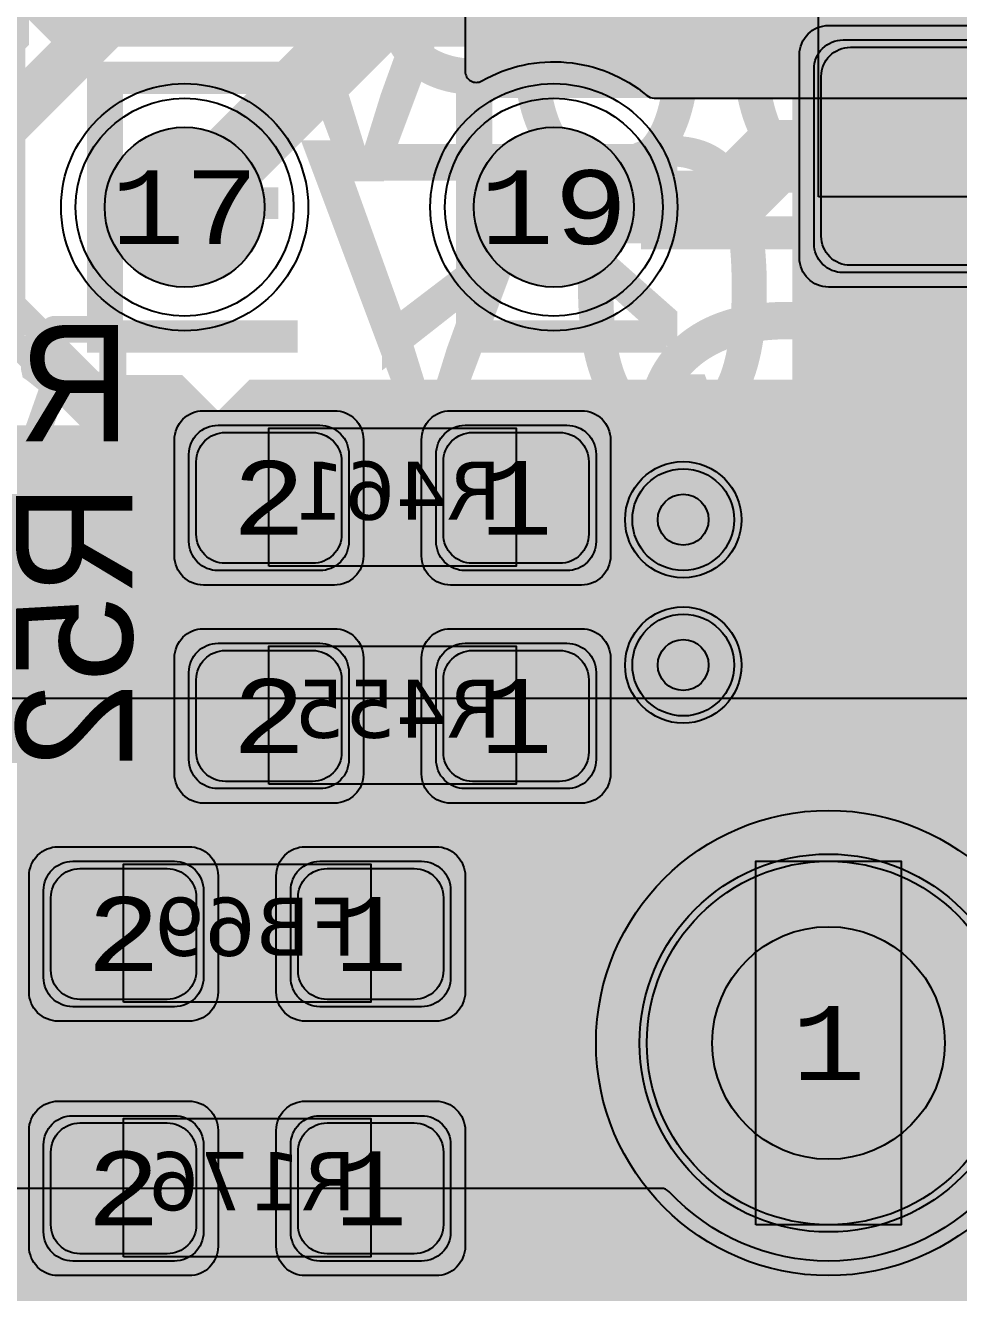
# Model space of a CAD drawing. Extents: x -28 to 199, y -61 to 255.
# Drawn here: x 82.47 to 88.89, y 131.28 to 140 of the extents above; entities that cross this region are included whole.
import ezdxf
from ezdxf.enums import TextEntityAlignment as Align

# ---------------------------------------------------------------- set-up
doc = ezdxf.new("R2010")
doc.units = 0
doc.header["$MEASUREMENT"] = 0
for name, color, linetype in [('ASSEMBLY_OUTLINES_BTM', 191, 'CONTINUOUS'), ('ASSEMBLY_OUTLINES_TOP', 102, 'CONTINUOUS'), ('ASSEMBLY_PART_NUMBERS_BTM', 191, 'CONTINUOUS'), ('ASSEMBLY_PART_NUMBERS_TOP', 102, 'CONTINUOUS'), ('ASSEMBLY_REF_DES_BTM', 191, 'CONTINUOUS'), ('DRILL_DRAWING', 21, 'CONTINUOUS'), ('GENERATED_SILKSCREEN_BTM', 255, 'CONTINUOUS'), ('GENERATED_SILKSCREEN_TOP', 140, 'CONTINUOUS'), ('PART_HOLES_LAYER_2', 30, 'CONTINUOUS'), ('PART_HOLES_LAYER_3', 30, 'CONTINUOUS'), ('PART_HOLES_LAYER_BOTTOM', 30, 'CONTINUOUS'), ('PART_HOLES_LAYER_TOP', 30, 'CONTINUOUS'), ('PART_PADS_LAYER_2', 230, 'CONTINUOUS'), ('PART_PADS_LAYER_3', 81, 'CONTINUOUS'), ('PART_PADS_LAYER_BOTTOM', 10, 'CONTINUOUS'), ('PART_PADS_LAYER_TOP', 150, 'CONTINUOUS'), ('PART_PADS_SMD_BTM', 10, 'CONTINUOUS'), ('PIN_NUMBERS_BTM', 8, 'CONTINUOUS'), ('PIN_NUMBERS_TOP', 8, 'CONTINUOUS'), ('PLACEMENT_OUTLINES_BTM', 222, 'CONTINUOUS'), ('PLACEMENT_OUTLINES_TOP', 130, 'CONTINUOUS'), ('PLANE_DATA_LAYER_3', 81, 'CONTINUOUS'), ('PLANE_DATA_LAYER_TOP', 150, 'CONTINUOUS'), ('PLANE_SHAPES_LAYER_2', 230, 'CONTINUOUS'), ('PLANE_SHAPES_LAYER_3', 81, 'CONTINUOUS'), ('PLANE_SHAPES_LAYER_TOP', 150, 'CONTINUOUS'), ('SILKSCREEN_OUTLINES_BTM', 211, 'CONTINUOUS'), ('SILKSCREEN_OUTLINES_TOP', 150, 'CONTINUOUS'), ('SILKSCREEN_REF_DES_BTM', 211, 'CONTINUOUS'), ('SOLDERMASK_PADS_BTM', 12, 'CONTINUOUS'), ('SOLDERMASK_PADS_TOP', 180, 'CONTINUOUS'), ('SOLDERPASTE_PADS_BTM', 12, 'CONTINUOUS'), ('TRACES_LAYER_2', 230, 'CONTINUOUS'), ('TRACES_LAYER_BOTTOM', 10, 'CONTINUOUS'), ('TRACES_LAYER_TOP', 150, 'CONTINUOUS'), ('VIA_HOLES_LAYER_2', 30, 'CONTINUOUS'), ('VIA_HOLES_LAYER_3', 30, 'CONTINUOUS'), ('VIA_HOLES_LAYER_BOTTOM', 30, 'CONTINUOUS'), ('VIA_HOLES_LAYER_TOP', 30, 'CONTINUOUS'), ('VIA_PADS_LAYER_2', 230, 'CONTINUOUS'), ('VIA_PADS_LAYER_3', 81, 'CONTINUOUS'), ('VIA_PADS_LAYER_BOTTOM', 10, 'CONTINUOUS'), ('VIA_PADS_LAYER_TOP', 150, 'CONTINUOUS')]:
    doc.layers.add(name, color=color, linetype=linetype)
doc.styles.add('COURIER_NEW', font='COUR.TTF')
doc.styles.add('VERDANA', font='verdana.TTF')
doc.styles.add('VERIBEST_GERBER_0', font='txt')

msp = doc.modelspace()

# ---------------------------------------------------------------- hatches: boundary and pattern name
at = {"layer": 'PART_HOLES_LAYER_2'}
h = msp.add_hatch(color=256, dxfattribs=at)
edge = h.paths.add_edge_path()
edge.add_arc((83.57, 138.75), 0.55, 0, 360)
h = msp.add_hatch(color=256, dxfattribs=at)
edge = h.paths.add_edge_path()
edge.add_arc((86.11, 138.75), 0.55, 0, 360)
h = msp.add_hatch(color=256, dxfattribs=at)
edge = h.paths.add_edge_path()
edge.add_arc((88, 133), 0.8, 0, 360)
at = {"layer": 'PART_HOLES_LAYER_3'}
h = msp.add_hatch(color=256, dxfattribs=at)
edge = h.paths.add_edge_path()
edge.add_arc((83.57, 138.75), 0.55, 0, 360)
h = msp.add_hatch(color=256, dxfattribs=at)
edge = h.paths.add_edge_path()
edge.add_arc((86.11, 138.75), 0.55, 0, 360)
h = msp.add_hatch(color=256, dxfattribs=at)
edge = h.paths.add_edge_path()
edge.add_arc((88, 133), 0.8, 0, 360)
at = {"layer": 'PART_HOLES_LAYER_BOTTOM'}
h = msp.add_hatch(color=256, dxfattribs=at)
edge = h.paths.add_edge_path()
edge.add_arc((83.57, 138.75), 0.55, 0, 360)
h = msp.add_hatch(color=256, dxfattribs=at)
edge = h.paths.add_edge_path()
edge.add_arc((86.11, 138.75), 0.55, 0, 360)
h = msp.add_hatch(color=256, dxfattribs=at)
edge = h.paths.add_edge_path()
edge.add_arc((88, 133), 0.8, 0, 360)
at = {"layer": 'PART_HOLES_LAYER_TOP'}
h = msp.add_hatch(color=256, dxfattribs=at)
edge = h.paths.add_edge_path()
edge.add_arc((83.57, 138.75), 0.55, 0, 360)
h = msp.add_hatch(color=256, dxfattribs=at)
edge = h.paths.add_edge_path()
edge.add_arc((86.11, 138.75), 0.55, 0, 360)
h = msp.add_hatch(color=256, dxfattribs=at)
edge = h.paths.add_edge_path()
edge.add_arc((88, 133), 0.8, 0, 360)
at = {"layer": 'PLANE_DATA_LAYER_3'}
msp.add_hatch(color=256, dxfattribs=at).paths.add_polyline_path([(90.5, 131.9238, 0.414213562373095), (90.4238, 132), (89.151608, 132, 0.2077197287406241), (89.095935, 131.975828, -0.4341762244007766), (86.904065, 131.975828, 0.2077197287406241), (86.848392, 132), (75.822191, 132, 0.3837468396798666), (75.746412, 131.931796, -0.9000420624188533), (74.453588, 131.931796, 0.3837468396798666), (74.377809, 132), (65.171893, 132, 0.381510988498814), (65.096178, 131.932387, -0.8929967167370192), (63.903822, 131.932387, 0.381510988498811), (63.828107, 132), (63.171893, 132, 0.381510988498811), (63.096178, 131.932387, -0.8929967167370199), (61.903822, 131.932387, 0.381510988498811), (61.828107, 132), (56.5762, 132, 0.414213562373095), (56.5, 131.9238), (56.5, 129.500008, -0.414213562373095), (56.499992, 129.5), (53.750008, 129.5, -0.414213562373095), (53.75, 129.500008), (53.75, 130.6738, 0.414213562373095), (53.6738, 130.75), (52.5762, 130.75, 0.414213562373095), (52.5, 130.6738), (52.5, 128.3262, 0.414213562373095), (52.5762, 128.25), (57.6738, 128.25, 0.414213562373095), (57.75, 128.3262), (57.75, 130.749992, -0.414213562373095), (57.750008, 130.75), (71.78485, 130.75, 0.3639327407852699), (71.859891, 130.812958, -0.8389789206874099), (73.140109, 130.812958, 0.3639327407852698), (73.21515, 130.75), (89.249992, 130.75, -0.414213562373095), (89.25, 130.749992), (89.25, 127.5762, 0.414213562373095), (89.3262, 127.5), (90.4238, 127.5, 0.414213562373095), (90.5, 127.5762)], flags=0)
at = {"layer": 'PLANE_DATA_LAYER_TOP'}
msp.add_hatch(color=256, dxfattribs=at).paths.add_polyline_path([(102.880952, 142.44166, 0.3617333264235172), (102.818576, 142.516595, -0.3617348173796529), (102, 143.5), (102, 143.500001, -0.2639141789224465), (102.487003, 144.358391, 0.2639130161583848), (102.524113, 144.4238, 0.414213562373095), (102.447913, 144.5), (85.5762, 144.5, 0.414213562373095), (85.5, 144.4238), (85.5, 142.224486, 0.5758171489348025), (85.613996, 142.15832, -0.5758153051256677), (87.11, 141.29, -0.5758153051256725), (85.613996, 140.42168, 0.5758171489348025), (85.5, 140.355514), (85.5, 139.684486, 0.5758171489348644), (85.613996, 139.61832, -0.3133239195064702), (86.750808, 139.517701, 0.1756631756824506), (86.799638, 139.5), (90.184612, 139.5, 0.1989133663345028), (90.238494, 139.522318), (90.357326, 139.64115, 0.1989099556853327), (90.379644, 139.695031), (90.379644, 139.695032), (90.379644, 141.856644, -0.1989121654681736), (90.490065, 142.123223), (90.578558, 142.211716, 0.1989099556854013), (90.600876, 142.265597), (90.600876, 142.265598, 0.0127260232625864), (90.600777, 142.269475, -0.0127249301057729), (90.6, 142.3, -0.9999999999999999), (91.8, 142.3, -0.4099557720129234), (91.208735, 141.700064, 0.4099571011328226), (91.133644, 141.623872), (91.133644, 139.5762, 0.414213562373095), (91.209844, 139.5), (92.499992, 139.5, -0.414213562373095), (92.5, 139.499992), (92.5, 137.337927), (92.5, 137.337926, 0.6681819935815162), (92.630082, 137.284045), (96.289616, 140.943579, -0.1989121654681667), (96.556195, 141.054), (101.493292, 141.054, 0.1989133663344342), (101.547174, 141.076318), (102.858634, 142.387778, 0.1989099556853327), (102.880952, 142.441659)], flags=0)
at = {"layer": 'PLANE_SHAPES_LAYER_2'}
h = msp.add_hatch(color=256, dxfattribs=at)
h.paths.add_polyline_path([(169.5, 129.25), (149.5, 129.25), (142.25, 122), (142.25, 90.5), (147.5, 90.5), (147.5, 80), (154, 80), (154, 69.25), (131.75, 69.25), (131.75, 73.25), (121.25, 73.25), (121.25, 81), (110.5, 81), (110.5, 125.75), (106.5, 125.75), (106.5, 128.75), (93.5, 128.75), (93.5, 120.25), (91.75, 120.25), (91.75, 121.5), (80, 121.5), (80, 118.25), (73.25, 118.25), (73.25, 124.5), (67.5, 124.5), (67.5, 128), (57.75, 128), (57.75, 120.25), (55.25, 120.25), (55.25, 121.5), (47.5, 121.5), (47.5, 119), (35, 119), (35, 134.75), (32.75, 134.75), (32.75, 159.75), (29.25, 159.75), (29.25, 175.25), (22.5, 175.25), (22.5, 195.25), (17.25, 195.25), (17.25, 198), (22.5, 198), (22.5, 216.5), (40.25, 216.5), (40.25, 235.5), (54.5, 235.5), (54.5, 254), (87.25, 254), (87.25, 236.25), (86.25, 236.25), (86.25, 228.75), (81, 228.75), (81, 218.75), (95.25, 218.75), (95.25, 194.5), (87, 194.5), (87, 172), (131.1, 172), (131.1, 208.75), (115.5, 208.75), (115.5, 213.75), (106.75, 213.75), (106.75, 218.75), (110.25, 222.25), (110.25, 226.25), (142.5, 226.25), (142.5, 221.5), (160.5, 221.5), (160.5, 240.75), (169.5, 240.75)])
h.paths.add_polyline_path([(35.5, 149.5), (41.75, 149.5), (41.75, 152), (39.25, 152), (39.25, 154), (37.75, 154), (37.75, 152), (35.5, 152)], flags=16)
h.paths.add_polyline_path([(37.5, 125.75), (37.5, 128.75), (42.75, 128.75), (42.75, 125.75)], flags=16)
h.paths.add_polyline_path([(52, 127.75), (52, 130.75), (54.25, 130.75), (54.25, 127.75)], flags=16)
h.paths.add_polyline_path([(50.75, 219.5), (50.75, 226.5), (71.75, 226.5), (71.75, 219.5)], flags=16)
h.paths.add_polyline_path([(66.5, 150.75), (66.5, 177.5), (72.25, 177.5), (72.25, 150.75)], flags=16)
h.paths.add_polyline_path([(47.25, 185.25), (73, 185.25), (73, 188.25), (70.25, 188.25), (70.25, 191), (47.25, 191)], flags=16)
h.paths.add_polyline_path([(84.5, 208), (84.5, 212.75), (85, 212.75), (85, 208)], flags=16)
h.paths.add_polyline_path([(61.5, 137.25), (87.75, 137.25), (87.75, 140.5), (84.75, 140.5), (84.75, 143), (61.5, 143)], flags=16)
h.paths.add_polyline_path([(88.75, 127), (88.75, 130), (91, 130), (91, 127)], flags=16)
h.paths.add_polyline_path([(85.5, 130.25), (85.5, 132.5), (91, 132.5), (91, 130.25)], flags=16)
h.paths.add_polyline_path([(108.75, 142.25), (135.75, 142.25), (135.75, 145.75), (132.25, 145.75), (132.25, 149), (108.75, 149)], flags=16)
h.paths.add_polyline_path([(114.25, 126.75), (140.75, 126.75), (140.75, 129.75), (137.25, 129.75), (137.25, 133), (114.25, 133)], flags=16)
h.paths.add_polyline_path([(155.25, 180.25), (166.25, 180.25), (166.25, 186.25), (152.25, 186.25), (152.25, 183), (155.25, 183)], flags=16)
at = {"layer": 'PLANE_SHAPES_LAYER_3'}
h = msp.add_hatch(color=256, dxfattribs=at)
h.paths.add_polyline_path([(169.5, 129.25), (149.5, 129.25), (142.25, 122), (142.25, 90.5), (147.5, 90.5), (147.5, 80), (154, 80), (154, 69.25), (131.75, 69.25), (131.75, 73.25), (121.25, 73.25), (121.25, 81), (110.5, 81), (110.5, 125.75), (106.5, 125.75), (106.5, 128.75), (93.5, 128.75), (93.5, 120.25), (91.75, 120.25), (91.75, 121.5), (80, 121.5), (80, 118.25), (73.25, 118.25), (73.25, 124.5), (67.5, 124.5), (67.5, 127.75), (58.25, 127.75), (58.25, 130.25), (88.75, 130.25), (88.75, 127), (91, 127), (91, 132.5), (55, 132.5), (55, 131.25), (52, 131.25), (52, 127.75), (55, 127.75), (55, 127.25), (57.75, 127.25), (57.75, 120.25), (55.25, 120.25), (55.25, 121.5), (47.5, 121.5), (47.5, 119), (35, 119), (35, 134.75), (32.75, 134.75), (32.75, 159.75), (29.25, 159.75), (29.25, 175.25), (22.5, 175.25), (22.5, 195.25), (17.25, 195.25), (17.25, 198), (22.5, 198), (22.5, 216.5), (40.25, 216.5), (40.25, 235.5), (54.5, 235.5), (54.5, 254), (87.25, 254), (87.25, 236.25), (86.25, 236.25), (86.25, 228.75), (81, 228.75), (81, 218.75), (95.25, 218.75), (95.25, 194.5), (87, 194.5), (87, 172), (131.1, 172), (131.1, 208.75), (115.5, 208.75), (115.5, 213.75), (106.75, 213.75), (106.75, 218.75), (110.25, 222.25), (110.25, 226.25), (142.5, 226.25), (142.5, 221.5), (160.5, 221.5), (160.5, 240.75), (169.5, 240.75)])
h.paths.add_polyline_path([(35.5, 149.5), (41.75, 149.5), (41.75, 152), (39.25, 152), (39.25, 154), (37.75, 154), (37.75, 152), (35.5, 152)], flags=16)
h.paths.add_polyline_path([(37.5, 125.75), (37.5, 128.75), (42.75, 128.75), (42.75, 125.75)], flags=16)
h.paths.add_polyline_path([(50.75, 219.5), (50.75, 226.5), (71.75, 226.5), (71.75, 219.5)], flags=16)
h.paths.add_polyline_path([(66.5, 150.75), (66.5, 177.5), (72.25, 177.5), (72.25, 150.75)], flags=16)
h.paths.add_polyline_path([(47.25, 185.25), (73, 185.25), (73, 188.25), (70.25, 188.25), (70.25, 191), (47.25, 191)], flags=16)
h.paths.add_polyline_path([(84.5, 208), (84.5, 212.75), (85, 212.75), (85, 208)], flags=16)
h.paths.add_polyline_path([(61.5, 137.25), (87.75, 137.25), (87.75, 140.5), (84.75, 140.5), (84.75, 143), (61.5, 143)], flags=16)
h.paths.add_polyline_path([(108.75, 142.25), (135.75, 142.25), (135.75, 145.75), (132.25, 145.75), (132.25, 149), (108.75, 149)], flags=16)
h.paths.add_polyline_path([(114.25, 126.75), (140.75, 126.75), (140.75, 129.75), (137.25, 129.75), (137.25, 133), (114.25, 133)], flags=16)
h.paths.add_polyline_path([(155.25, 180.25), (166.25, 180.25), (166.25, 186.25), (152.25, 186.25), (152.25, 183), (155.25, 183)], flags=16)
at = {"layer": 'VIA_HOLES_LAYER_2'}
h = msp.add_hatch(color=256, dxfattribs=at)
edge = h.paths.add_edge_path()
edge.add_arc((87, 136.6), 0.175, 0, 360)
h = msp.add_hatch(color=256, dxfattribs=at)
edge = h.paths.add_edge_path()
edge.add_arc((87, 135.6), 0.175, 0, 360)
at = {"layer": 'VIA_HOLES_LAYER_3'}
h = msp.add_hatch(color=256, dxfattribs=at)
edge = h.paths.add_edge_path()
edge.add_arc((87, 136.6), 0.175, 0, 360)
h = msp.add_hatch(color=256, dxfattribs=at)
edge = h.paths.add_edge_path()
edge.add_arc((87, 135.6), 0.175, 0, 360)
at = {"layer": 'VIA_HOLES_LAYER_BOTTOM'}
h = msp.add_hatch(color=256, dxfattribs=at)
edge = h.paths.add_edge_path()
edge.add_arc((87, 136.6), 0.175, 0, 360)
h = msp.add_hatch(color=256, dxfattribs=at)
edge = h.paths.add_edge_path()
edge.add_arc((87, 135.6), 0.175, 0, 360)
at = {"layer": 'VIA_HOLES_LAYER_TOP'}
h = msp.add_hatch(color=256, dxfattribs=at)
edge = h.paths.add_edge_path()
edge.add_arc((87, 136.6), 0.175, 0, 360)
h = msp.add_hatch(color=256, dxfattribs=at)
edge = h.paths.add_edge_path()
edge.add_arc((87, 135.6), 0.175, 0, 360)

# ---------------------------------------------------------------- linework, layer by layer
at = {"layer": 'ASSEMBLY_OUTLINES_BTM'}
for points in [[(87.93, 138.82), (87.93, 142.17), (90.57, 142.17), (90.57, 138.82)], [(84.15, 136.28), (84.15, 137.23), (85.85, 137.23), (85.85, 136.28)], [(84.15, 134.78), (84.15, 135.73), (85.85, 135.73), (85.85, 134.78)], [(83.15, 133.28), (83.15, 134.23), (84.85, 134.23), (84.85, 133.28)], [(87.5, 131.75), (87.5, 134.25), (88.5, 134.25), (88.5, 131.75)], [(83.15, 131.53), (83.15, 132.48), (84.85, 132.48), (84.85, 131.53)]]:
    msp.add_lwpolyline(points, close=True, dxfattribs=at)
msp.add_circle((88, 133), 1.6, dxfattribs=at)
at = {"layer": 'ASSEMBLY_OUTLINES_TOP', "const_width": 0.2}
msp.add_lwpolyline([(58.08, 135.37), (58.08, 144.67), (91.28, 144.67), (91.28, 135.37)], close=True, dxfattribs=at)
at = {"layer": 'GENERATED_SILKSCREEN_BTM', "const_width": 0.15}
for points in [[(87.930005, 139.916164, 1.1642e-05), (87.929995, 139.916156), (87.929995, 141.083844, 1.1642e-05), (87.930005, 141.083836), (87.930005, 139.916164)], [(85.292098, 137.230005, 1.22306e-05), (85.292089, 137.229995), (84.707911, 137.229995, 1.22306e-05), (84.707902, 137.230005), (85.292098, 137.230005)], [(85.283844, 136.279995), (84.716156, 136.279995, 1.1642e-05), (84.716164, 136.280005), (85.283836, 136.280005, 1.1642e-05), (85.283844, 136.279995)], [(85.292098, 135.730005, 1.22306e-05), (85.292089, 135.729995), (84.707911, 135.729995, 1.22306e-05), (84.707902, 135.730005), (85.292098, 135.730005)], [(85.283844, 134.779995), (84.716156, 134.779995, 1.1642e-05), (84.716164, 134.780005), (85.283836, 134.780005, 1.1642e-05), (85.283844, 134.779995)], [(84.292098, 134.230005, 1.22306e-05), (84.292089, 134.229995), (83.707911, 134.229995, 1.22306e-05), (83.707902, 134.230005), (84.292098, 134.230005)], [(84.283844, 133.279995), (83.716156, 133.279995, 1.1642e-05), (83.716164, 133.280005), (84.283836, 133.280005, 1.1642e-05), (84.283844, 133.279995)], [(84.292098, 132.480005, 1.22306e-05), (84.292089, 132.479995), (83.707911, 132.479995, 1.22306e-05), (83.707902, 132.480005), (84.292098, 132.480005)], [(84.283844, 131.529995), (83.716156, 131.529995, 1.1642e-05), (83.716164, 131.530005), (84.283836, 131.530005, 1.1642e-05), (84.283844, 131.529995)]]:
    msp.add_lwpolyline(points, format="xyb", dxfattribs=at)
for points in [[(82.5256, 137.6224), (82.5232, 137.624), (82.5224, 137.628), (82.5208, 137.632), (82.52, 137.636), (82.52, 137.8008), (82.5208, 137.8048), (82.5224, 137.8072), (82.5224, 137.8096), (82.5232, 137.8104), (82.5248, 137.8112), (82.5256, 137.8128), (82.6616, 137.9232), (82.6656, 137.9248), (82.6688, 137.9256), (82.672, 137.9264), (83.0752, 137.9264), (83.0824, 137.9248), (83.0872, 137.9208), (83.0912, 137.916), (83.0928, 137.9104), (83.0928, 137.1424), (83.0912, 137.136), (83.0872, 137.132), (83.0824, 137.1296), (83.0768, 137.1288), (83.0704, 137.1296), (83.0648, 137.132), (83.0608, 137.136), (83.0592, 137.1424), (83.0592, 137.5104), (82.6832, 137.5104), (82.552, 137.1376), (82.5488, 137.132), (82.5432, 137.1288), (82.5376, 137.128), (82.532, 137.1296), (82.5272, 137.132), (82.5232, 137.136), (82.5216, 137.1416), (82.5224, 137.148), (82.6536, 137.5208), (82.5256, 137.6224)], [(83.0592, 137.8936), (82.6768, 137.8936), (82.552, 137.7928), (82.552, 137.644), (82.6768, 137.5424), (83.0592, 137.5424), (83.0592, 137.8936)], [(82.7108, 136.1752), (82.7092, 136.1728), (82.7052, 136.172), (82.7012, 136.1696), (82.6972, 136.1696), (82.5324, 136.1696), (82.5284, 136.1696), (82.526, 136.172), (82.5236, 136.172), (82.5228, 136.1728), (82.522, 136.1736), (82.5196, 136.1752), (82.41, 136.3112), (82.4084, 136.3152), (82.4076, 136.3176), (82.4068, 136.3216), (82.4068, 136.7248), (82.4084, 136.732), (82.4124, 136.736), (82.4172, 136.7408), (82.4228, 136.7424), (83.1908, 136.7424), (83.1972, 136.7408), (83.2012, 136.7368), (83.2036, 136.732), (83.2044, 136.7264), (83.2036, 136.72), (83.2012, 136.7144), (83.1972, 136.7104), (83.1908, 136.7088), (82.8228, 136.7088), (82.8228, 136.3328), (83.1956, 136.2016), (83.2012, 136.1984), (83.2044, 136.1928), (83.2052, 136.1864), (83.2036, 136.1816), (83.2012, 136.1768), (83.1964, 136.1728), (83.1916, 136.1704), (83.1852, 136.172), (82.8124, 136.3032), (82.7108, 136.1752)], [(82.4396, 136.7088), (82.4396, 136.3256), (82.5404, 136.2016), (82.6892, 136.2016), (82.7908, 136.3256), (82.7908, 136.7088), (82.4396, 136.7088)], [(82.682, 135.8352), (82.6828, 135.8384), (82.6836, 135.8408), (82.6852, 135.844), (82.7732, 135.9528), (82.4396, 135.9528), (82.4396, 135.4304), (82.438, 135.4248), (82.4348, 135.42), (82.4292, 135.4176), (82.4236, 135.4168), (82.4172, 135.4176), (82.4116, 135.42), (82.4084, 135.4248), (82.4068, 135.4304), (82.4068, 135.9704), (82.4084, 135.976), (82.4124, 135.98), (82.4172, 135.9848), (82.4228, 135.9864), (82.8076, 135.9864), (82.8132, 135.9856), (82.8172, 135.9832), (82.8196, 135.98), (82.8212, 135.9744), (82.8228, 135.9704), (82.8236, 135.9672), (82.8228, 135.9632), (82.8204, 135.96), (82.714, 135.8296), (82.714, 135.5712), (82.8156, 135.4464), (83.0732, 135.4464), (83.1732, 135.5712), (83.1732, 135.8296), (83.0676, 135.96), (83.0652, 135.9656), (83.0652, 135.9704), (83.0684, 135.9752), (83.0724, 135.98), (83.078, 135.9832), (83.0836, 135.984), (83.0868, 135.984), (83.0892, 135.9832), (83.0932, 135.9792), (83.2036, 135.844), (83.2052, 135.8416), (83.2052, 135.8384), (83.2068, 135.8352), (83.2068, 135.5656), (83.2068, 135.5632), (83.206, 135.5624), (83.206, 135.5616), (83.2052, 135.56), (83.2052, 135.5584), (83.2036, 135.5552), (83.0932, 135.42), (83.0908, 135.4176), (83.0892, 135.4168), (83.0844, 135.4152), (83.0812, 135.4144), (82.8076, 135.4144), (82.8044, 135.4152), (82.7996, 135.4168), (82.798, 135.4168), (82.7972, 135.4176), (82.7956, 135.4192), (82.794, 135.42), (82.6852, 135.5552), (82.6836, 135.5592), (82.6828, 135.5616), (82.682, 135.5656), (82.682, 135.8352)], [(82.41, 134.7984), (82.5196, 134.664), (82.5236, 134.6616), (82.5268, 134.6608), (82.5292, 134.6592), (82.5324, 134.6584), (82.642, 134.6584), (82.6444, 134.6592), (82.65, 134.6608), (82.654, 134.6616), (82.6556, 134.664), (83.0884, 135.1968), (83.174, 135.1968), (83.174, 134.6744), (83.1756, 134.6688), (83.1788, 134.664), (83.1844, 134.6616), (83.1908, 134.6608), (83.1964, 134.6616), (83.202, 134.664), (83.2052, 134.6688), (83.2068, 134.6744), (83.2068, 135.2136), (83.2052, 135.22), (83.2012, 135.224), (83.1972, 135.228), (83.1908, 135.2296), (83.0812, 135.2296), (83.0788, 135.2288), (83.0732, 135.2272), (83.0708, 135.2256), (83.0692, 135.224), (83.0676, 135.2224), (82.634, 134.6904), (82.5404, 134.6904), (82.4396, 134.8152), (82.4396, 135.0736), (82.546, 135.204), (82.5476, 135.2096), (82.5468, 135.2144), (82.5444, 135.22), (82.5396, 135.2232), (82.5348, 135.2264), (82.5292, 135.2272), (82.5236, 135.2264), (82.5196, 135.2224), (82.41, 135.088), (82.4092, 135.0848), (82.4084, 135.0824), (82.4076, 135.0816), (82.4068, 135.0784), (82.4068, 134.8088), (82.4076, 134.8056), (82.4076, 134.8048), (82.4084, 134.804), (82.4092, 134.8016), (82.41, 134.7984)]]:
    msp.add_lwpolyline(points, dxfattribs=at)
msp.add_lwpolyline([(86.4, 133, -1), (89.6, 133, -1)], format="xyb", close=True, dxfattribs=at)
at = {"layer": 'GENERATED_SILKSCREEN_TOP', "const_width": 0.15}
for points in [[(91.280005, 135.37, -0.4142135624), (91.28, 135.369995), (87.357383, 135.369995, 7.1803e-06), (87.35739, 135.370005), (91.279995, 135.370005), (91.279995, 141.882596, 5.9988e-06), (91.280005, 141.882598), (91.280005, 135.37)], [(86.642617, 135.369995), (81.909114, 135.369995, 1.21125e-05), (81.909096, 135.370005), (86.64261, 135.370005, 7.1803e-06), (86.642617, 135.369995)]]:
    msp.add_lwpolyline(points, format="xyb", dxfattribs=at)
at = {"layer": 'PART_HOLES_LAYER_2'}
for centre, radius in [((83.57, 138.75), 0.55), ((86.11, 138.75), 0.55), ((88, 133), 0.8)]:
    msp.add_circle(centre, radius, dxfattribs=at)
at = {"layer": 'PART_HOLES_LAYER_3'}
for centre, radius in [((83.57, 138.75), 0.55), ((86.11, 138.75), 0.55), ((88, 133), 0.8)]:
    msp.add_circle(centre, radius, dxfattribs=at)
at = {"layer": 'PART_HOLES_LAYER_BOTTOM'}
for centre, radius in [((83.57, 138.75), 0.55), ((86.11, 138.75), 0.55), ((88, 133), 0.8)]:
    msp.add_circle(centre, radius, dxfattribs=at)
at = {"layer": 'PART_HOLES_LAYER_TOP'}
for centre, radius in [((83.57, 138.75), 0.55), ((86.11, 138.75), 0.55), ((88, 133), 0.8)]:
    msp.add_circle(centre, radius, dxfattribs=at)
at = {"layer": 'PART_PADS_LAYER_2'}
for centre, radius in [((83.57, 138.75), 0.75), ((86.11, 138.75), 0.75), ((88, 133), 1.25)]:
    msp.add_circle(centre, radius, dxfattribs=at)
at = {"layer": 'PART_PADS_LAYER_3'}
for centre, radius in [((83.57, 138.75), 0.75), ((86.11, 138.75), 0.75), ((88, 133), 1.25)]:
    msp.add_circle(centre, radius, dxfattribs=at)
at = {"layer": 'PART_PADS_LAYER_BOTTOM'}
for centre, radius in [((83.57, 138.75), 0.75), ((86.11, 138.75), 0.75), ((88, 133), 1.25)]:
    msp.add_circle(centre, radius, dxfattribs=at)
at = {"layer": 'PART_PADS_LAYER_TOP'}
for centre, radius in [((83.57, 138.75), 0.75), ((86.11, 138.75), 0.75), ((88, 133), 1.25)]:
    msp.add_circle(centre, radius, dxfattribs=at)
at = {"layer": 'PART_PADS_SMD_BTM'}
for points in [[(87.9, 139.7, -0.4142135624), (88.1, 139.9), (90.4, 139.9, -0.4142135624), (90.6, 139.7), (90.6, 138.5, -0.4142135624), (90.4, 138.3), (88.1, 138.3, -0.4142135624), (87.9, 138.5)], [(84.7, 136.45, -0.4142135624), (84.5, 136.25), (83.8, 136.25, -0.4142135624), (83.6, 136.45), (83.6, 137.05, -0.4142135624), (83.8, 137.25), (84.5, 137.25, -0.4142135624), (84.7, 137.05)], [(86.4, 136.45, -0.4142135624), (86.2, 136.25), (85.5, 136.25, -0.4142135624), (85.3, 136.45), (85.3, 137.05, -0.4142135624), (85.5, 137.25), (86.2, 137.25, -0.4142135624), (86.4, 137.05)], [(84.7, 134.95, -0.4142135624), (84.5, 134.75), (83.8, 134.75, -0.4142135624), (83.6, 134.95), (83.6, 135.55, -0.4142135624), (83.8, 135.75), (84.5, 135.75, -0.4142135624), (84.7, 135.55)], [(86.4, 134.95, -0.4142135624), (86.2, 134.75), (85.5, 134.75, -0.4142135624), (85.3, 134.95), (85.3, 135.55, -0.4142135624), (85.5, 135.75), (86.2, 135.75, -0.4142135624), (86.4, 135.55)], [(83.7, 133.45, -0.4142135624), (83.5, 133.25), (82.8, 133.25, -0.4142135624), (82.6, 133.45), (82.6, 134.05, -0.4142135624), (82.8, 134.25), (83.5, 134.25, -0.4142135624), (83.7, 134.05)], [(85.4, 133.45, -0.4142135624), (85.2, 133.25), (84.5, 133.25, -0.4142135624), (84.3, 133.45), (84.3, 134.05, -0.4142135624), (84.5, 134.25), (85.2, 134.25, -0.4142135624), (85.4, 134.05)], [(83.7, 131.7, -0.4142135624), (83.5, 131.5), (82.8, 131.5, -0.4142135624), (82.6, 131.7), (82.6, 132.3, -0.4142135624), (82.8, 132.5), (83.5, 132.5, -0.4142135624), (83.7, 132.3)], [(85.4, 131.7, -0.4142135624), (85.2, 131.5), (84.5, 131.5, -0.4142135624), (84.3, 131.7), (84.3, 132.3, -0.4142135624), (84.5, 132.5), (85.2, 132.5, -0.4142135624), (85.4, 132.3)]]:
    msp.add_lwpolyline(points, format="xyb", close=True, dxfattribs=at)
at = {"layer": 'PLACEMENT_OUTLINES_BTM'}
for points in [[(87.93, 138.82), (87.93, 142.17), (90.57, 142.17), (90.57, 138.82)], [(84.15, 136.28), (84.15, 137.23), (85.85, 137.23), (85.85, 136.28)], [(84.15, 134.78), (84.15, 135.73), (85.85, 135.73), (85.85, 134.78)], [(83.15, 133.28), (83.15, 134.23), (84.85, 134.23), (84.85, 133.28)], [(83.15, 131.53), (83.15, 132.48), (84.85, 132.48), (84.85, 131.53)]]:
    msp.add_lwpolyline(points, close=True, dxfattribs=at)
msp.add_circle((88, 133), 1.6, dxfattribs=at)
at = {"layer": 'PLACEMENT_OUTLINES_TOP'}
msp.add_lwpolyline([(58.08, 135.37), (58.08, 144.67), (91.28, 144.67), (91.28, 135.37)], close=True, dxfattribs=at)
at = {"layer": 'PLANE_DATA_LAYER_3'}
msp.add_lwpolyline([(73.21515, 130.75), (89.249992, 130.75, -0.4142135624), (89.25, 130.749992), (89.25, 127.5762, 0.4142135624), (89.3262, 127.5), (90.4238, 127.5, 0.4142135624), (90.5, 127.5762), (90.5, 131.9238, 0.4142135624), (90.4238, 132), (89.151608, 132, 0.2077197287), (89.095935, 131.975828, -0.4341762244), (86.904065, 131.975828, 0.2077197287), (86.848392, 132), (75.822191, 132, 0.3837468397), (75.746412, 131.931796, -0.9000420624), (74.453588, 131.931796, 0.3837468397), (74.377809, 132), (65.171893, 132, 0.3815109885)], format="xyb", dxfattribs=at)
at = {"layer": 'PLANE_DATA_LAYER_TOP'}
msp.add_lwpolyline([(85.5, 140.355514), (85.5, 139.684486, 0.5758171489), (85.613996, 139.61832, -0.3133239195), (86.750808, 139.517701, 0.1756631757), (86.799638, 139.5), (90.184612, 139.5, 0.1989133663), (90.238494, 139.522318), (90.357326, 139.64115, 0.1989099557), (90.379644, 139.695031), (90.379644, 139.695032), (90.379644, 141.856644, -0.1989121655)], format="xyb", dxfattribs=at)
at = {"layer": 'PLANE_DATA_LAYER_TOP', "const_width": 0.5}
msp.add_lwpolyline([(86.11, 141.29), (86.11, 140.2138)], dxfattribs=at)
at = {"layer": 'PLANE_SHAPES_LAYER_2'}
msp.add_solid([(85.5, 130.25), (91, 130.25), (85.5, 132.5), (91, 132.5)], dxfattribs=at)
at = {"layer": 'PLANE_SHAPES_LAYER_3'}
msp.add_solid([(56.5, 130.75), (90.5, 130.75), (56.5, 132), (90.5, 132)], dxfattribs=at)
at = {"layer": 'PLANE_SHAPES_LAYER_TOP'}
msp.add_solid([(85.5, 139.5), (108.25, 139.5), (85.5, 144.5), (108.25, 144.5)], dxfattribs=at)
at = {"layer": 'SILKSCREEN_OUTLINES_BTM'}
for points in [[(87.93, 138.82), (87.93, 142.17), (90.57, 142.17), (90.57, 138.82)], [(84.15, 136.28), (84.15, 137.23), (85.85, 137.23), (85.85, 136.28)], [(84.15, 134.78), (84.15, 135.73), (85.85, 135.73), (85.85, 134.78)], [(83.15, 133.28), (83.15, 134.23), (84.85, 134.23), (84.85, 133.28)], [(83.15, 131.53), (83.15, 132.48), (84.85, 132.48), (84.85, 131.53)]]:
    msp.add_lwpolyline(points, close=True, dxfattribs=at)
msp.add_circle((88, 133), 1.6, dxfattribs=at)
at = {"layer": 'SILKSCREEN_OUTLINES_TOP'}
msp.add_lwpolyline([(58.08, 135.37), (58.08, 144.67), (91.28, 144.67), (91.28, 135.37)], close=True, dxfattribs=at)
at = {"layer": 'SOLDERMASK_PADS_BTM'}
for points in [[(87.8, 139.8, -0.4142135624), (88, 140), (90.5, 140, -0.4142135624), (90.7, 139.8), (90.7, 138.4, -0.4142135624), (90.5, 138.2), (88, 138.2, -0.4142135624), (87.8, 138.4)], [(84.8, 136.35, -0.4142135624), (84.6, 136.15), (83.7, 136.15, -0.4142135624), (83.5, 136.35), (83.5, 137.15, -0.4142135624), (83.7, 137.35), (84.6, 137.35, -0.4142135624), (84.8, 137.15)], [(86.5, 136.35, -0.4142135624), (86.3, 136.15), (85.4, 136.15, -0.4142135624), (85.2, 136.35), (85.2, 137.15, -0.4142135624), (85.4, 137.35), (86.3, 137.35, -0.4142135624), (86.5, 137.15)], [(84.8, 134.85, -0.4142135624), (84.6, 134.65), (83.7, 134.65, -0.4142135624), (83.5, 134.85), (83.5, 135.65, -0.4142135624), (83.7, 135.85), (84.6, 135.85, -0.4142135624), (84.8, 135.65)], [(86.5, 134.85, -0.4142135624), (86.3, 134.65), (85.4, 134.65, -0.4142135624), (85.2, 134.85), (85.2, 135.65, -0.4142135624), (85.4, 135.85), (86.3, 135.85, -0.4142135624), (86.5, 135.65)], [(83.8, 133.35, -0.4142135624), (83.6, 133.15), (82.7, 133.15, -0.4142135624), (82.5, 133.35), (82.5, 134.15, -0.4142135624), (82.7, 134.35), (83.6, 134.35, -0.4142135624), (83.8, 134.15)], [(85.5, 133.35, -0.4142135624), (85.3, 133.15), (84.4, 133.15, -0.4142135624), (84.2, 133.35), (84.2, 134.15, -0.4142135624), (84.4, 134.35), (85.3, 134.35, -0.4142135624), (85.5, 134.15)], [(83.8, 131.6, -0.4142135624), (83.6, 131.4), (82.7, 131.4, -0.4142135624), (82.5, 131.6), (82.5, 132.4, -0.4142135624), (82.7, 132.6), (83.6, 132.6, -0.4142135624), (83.8, 132.4)], [(85.5, 131.6, -0.4142135624), (85.3, 131.4), (84.4, 131.4, -0.4142135624), (84.2, 131.6), (84.2, 132.4, -0.4142135624), (84.4, 132.6), (85.3, 132.6, -0.4142135624), (85.5, 132.4)]]:
    msp.add_lwpolyline(points, format="xyb", close=True, dxfattribs=at)
for centre, radius in [((83.57, 138.75), 0.85), ((86.11, 138.75), 0.85), ((88, 133), 1.3)]:
    msp.add_circle(centre, radius, dxfattribs=at)
at = {"layer": 'SOLDERMASK_PADS_TOP'}
for centre, radius in [((83.57, 138.75), 0.85), ((86.11, 138.75), 0.85), ((88, 133), 1.3)]:
    msp.add_circle(centre, radius, dxfattribs=at)
at = {"layer": 'SOLDERPASTE_PADS_BTM'}
for points in [[(87.95, 139.65, -0.4142135624), (88.15, 139.85), (90.35, 139.85, -0.4142135624), (90.55, 139.65), (90.55, 138.55, -0.4142135624), (90.35, 138.35), (88.15, 138.35, -0.4142135624), (87.95, 138.55)], [(84.65, 136.5, -0.4142135624), (84.45, 136.3), (83.85, 136.3, -0.4142135624), (83.65, 136.5), (83.65, 137, -0.4142135624), (83.85, 137.2), (84.45, 137.2, -0.4142135624), (84.65, 137)], [(86.35, 136.5, -0.4142135624), (86.15, 136.3), (85.55, 136.3, -0.4142135624), (85.35, 136.5), (85.35, 137, -0.4142135624), (85.55, 137.2), (86.15, 137.2, -0.4142135624), (86.35, 137)], [(84.65, 135, -0.4142135624), (84.45, 134.8), (83.85, 134.8, -0.4142135624), (83.65, 135), (83.65, 135.5, -0.4142135624), (83.85, 135.7), (84.45, 135.7, -0.4142135624), (84.65, 135.5)], [(86.35, 135, -0.4142135624), (86.15, 134.8), (85.55, 134.8, -0.4142135624), (85.35, 135), (85.35, 135.5, -0.4142135624), (85.55, 135.7), (86.15, 135.7, -0.4142135624), (86.35, 135.5)], [(83.65, 133.5, -0.4142135624), (83.45, 133.3), (82.85, 133.3, -0.4142135624), (82.65, 133.5), (82.65, 134, -0.4142135624), (82.85, 134.2), (83.45, 134.2, -0.4142135624), (83.65, 134)], [(85.35, 133.5, -0.4142135624), (85.15, 133.3), (84.55, 133.3, -0.4142135624), (84.35, 133.5), (84.35, 134, -0.4142135624), (84.55, 134.2), (85.15, 134.2, -0.4142135624), (85.35, 134)], [(83.65, 131.75, -0.4142135624), (83.45, 131.55), (82.85, 131.55, -0.4142135624), (82.65, 131.75), (82.65, 132.25, -0.4142135624), (82.85, 132.45), (83.45, 132.45, -0.4142135624), (83.65, 132.25)], [(85.35, 131.75, -0.4142135624), (85.15, 131.55), (84.55, 131.55, -0.4142135624), (84.35, 131.75), (84.35, 132.25, -0.4142135624), (84.55, 132.45), (85.15, 132.45, -0.4142135624), (85.35, 132.25)]]:
    msp.add_lwpolyline(points, format="xyb", close=True, dxfattribs=at)
at = {"layer": 'TRACES_LAYER_2', "const_width": 0.35}
for points in [[(83.1, 146), (83.1, 145.171002), (83.100002, 145.171), (83.100002, 145.019002), (83.1, 145.019), (83.1, 143.546104), (82.209103, 142.655207), (82.209103, 140.57672), (82.899031, 139.886792)], [(82.899031, 139.886792), (83.040922, 140.028683), (91.129825, 140.028683), (91.839252, 140.73811), (99.481259, 140.73811), (113.564386, 126.654983), (113.564386, 93.122346), (111.831738, 91.389698), (111.831738, 84.708359), (103.050884, 75.927505), (103.050884, 64.164466), (102.040006, 63.153588), (85.053588, 63.153588), (82.776998, 60.876998), (82.776998, 60.776998), (82.2, 60.2)], [(81.7, 135), (84.088743, 137.388743), (89.258632, 137.388743), (92.107999, 140.23811), (99.274152, 140.23811), (113.064386, 126.447876), (113.064386, 93.329453), (111.331738, 91.596805), (111.331738, 84.915466), (102.550884, 76.134612), (102.550884, 64.371573), (101.832899, 63.653588), (83.988209, 63.653588), (81.612653, 61.278032), (81.612653, 60.712653), (81.1, 60.2)], [(82.899031, 139.886792), (82.243645, 139.231406)], [(87, 136.6), (89.176996, 136.6), (92.315106, 139.73811), (99.067045, 139.73811), (112.564386, 126.240769), (112.564386, 93.53656), (110.831738, 91.803912), (110.831738, 85.182196), (102.050884, 76.401342), (102.050884, 66.550884), (101.5, 66)], [(87, 135.6), (89.056206, 135.6), (92.694316, 139.23811), (98.859938, 139.23811), (112.064386, 126.033662), (112.064386, 93.743667), (110.331738, 92.011019), (110.331738, 88.621629)]]:
    msp.add_lwpolyline(points, dxfattribs=at)
at = {"layer": 'TRACES_LAYER_BOTTOM'}
for points, const_width in [([(75.95, 141.29), (77.174479, 142.514479), (81.805029, 142.514479), (82.3, 142.019508), (82.3, 138.046445), (82.925213, 137.421232), (83.478768, 137.421232), (84.15, 136.75)], 0.35), ([(84.15, 135.25), (83.512709, 135.887291), (83.30208, 135.887291), (81.518139, 137.671232), (80.256406, 137.671232), (79.761435, 138.166203), (79.761435, 139.550084), (79.266464, 140.045055), (77.245055, 140.045055), (75.95, 138.75)], 0.35), ([(89.25, 139.1), (87.623, 139.1), (87.273, 138.75), (86.11, 138.75)], 0.5), ([(85.85, 136.75), (86.85, 136.75), (87, 136.6)], 0.35), ([(85.85, 135.25), (86.725, 135.25), (87, 135.525), (87, 135.6)], 0.5), ([(82, 133.8), (82.05, 133.75), (83.15, 133.75)], 0.35), ([(84.85, 133.75), (84.85, 132)], 0.35), ([(83.15, 130.25), (83.15, 132)], 0.35)]:
    msp.add_lwpolyline(points, dxfattribs=dict(at, const_width=const_width))
at = {"layer": 'TRACES_LAYER_TOP'}
for points, const_width in [([(87, 135.6), (91.479195, 135.6), (96.556195, 140.677), (101.681014, 140.677), (105.056676, 144.052662), (105.056676, 148.756157), (106.101785, 149.801266), (114.101266, 149.801266), (117.3, 153)], 0.254), ([(90.9, 147), (87.156462, 147), (84.84, 144.683538), (84.84, 140.02), (83.57, 138.75)], 0.5), ([(81.03, 138.75), (82.25, 139.97), (82.25, 146.9)], 0.5), ([(91.2, 142.3), (90.756644, 141.856644), (90.756644, 139.50731), (88.631138, 137.381804), (85.581804, 137.381804), (82, 133.8)], 0.254), ([(78.25, 132.15), (84.45, 132.15), (85.387291, 133.087291), (85.8865, 133.087291), (85.973791, 133), (88, 133)], 0.254), ([(88, 133), (89.825, 133), (90.675, 132.15), (91.75, 132.15)], 0.254)]:
    msp.add_lwpolyline(points, dxfattribs=dict(at, const_width=const_width))
at = {"layer": 'VIA_HOLES_LAYER_2'}
for centre in [(87, 136.6), (87, 135.6)]:
    msp.add_circle(centre, 0.175, dxfattribs=at)
at = {"layer": 'VIA_HOLES_LAYER_3'}
for centre in [(87, 136.6), (87, 135.6)]:
    msp.add_circle(centre, 0.175, dxfattribs=at)
at = {"layer": 'VIA_HOLES_LAYER_BOTTOM'}
for centre in [(87, 136.6), (87, 135.6)]:
    msp.add_circle(centre, 0.175, dxfattribs=at)
at = {"layer": 'VIA_HOLES_LAYER_TOP'}
for centre in [(87, 136.6), (87, 135.6)]:
    msp.add_circle(centre, 0.175, dxfattribs=at)
at = {"layer": 'VIA_PADS_LAYER_2'}
for centre in [(87, 136.6), (87, 135.6)]:
    msp.add_circle(centre, 0.4, dxfattribs=at)
at = {"layer": 'VIA_PADS_LAYER_3'}
for centre in [(87, 136.6), (87, 135.6)]:
    msp.add_circle(centre, 0.4, dxfattribs=at)
at = {"layer": 'VIA_PADS_LAYER_BOTTOM'}
for centre in [(87, 136.6), (87, 135.6)]:
    msp.add_circle(centre, 0.35, dxfattribs=at)
at = {"layer": 'VIA_PADS_LAYER_TOP'}
for centre in [(87, 136.6), (87, 135.6)]:
    msp.add_circle(centre, 0.35, dxfattribs=at)

# ---------------------------------------------------------------- texts
at = {"layer": 'ASSEMBLY_PART_NUMBERS_BTM', "style": 'VERIBEST_GERBER_0', "text_generation_flag": 2}
for s, p in [('ERJ-3GEY0R00V', (105.5, 140.96)), ('ERJ-3EKF15R0V', (105.5, 139.21)), ('5014', (88, 135.54)), ('ERJ-3EKF2000V', (85, 134.21)), ('MPZ1608S221A_1', (87.5, 132.79)), ('ERJ-3EKF2000V', (85, 132.71))]:
    msp.add_text(s, height=2.032, dxfattribs=at).set_placement(p, align=Align.TOP_LEFT)
for s, p in [('MCR25JZHJ000', (86.71, 140.5)), ('ERJ-3EKF4701V', (81.54, 132.5)), ('ERJ-3GEY0R00V', (83.54, 132.5))]:
    msp.add_text(s, height=2.032, rotation=90, dxfattribs=at).set_placement(p, align=Align.TOP_LEFT)
at = {"layer": 'ASSEMBLY_PART_NUMBERS_TOP', "style": 'VERIBEST_GERBER_0'}
msp.add_text('CL21B225KOFNNNE', height=2.032, rotation=270, dxfattribs=at).set_placement((86.96, 152.25), align=Align.TOP_LEFT)
for s, p in [('SBH11-PBPC-D10-ST-BK', (63.25, 136.21)), ('CL21B225KOFNNNE', (58.25, 135.04))]:
    msp.add_text(s, height=2.032, dxfattribs=at).set_placement(p, align=Align.TOP_LEFT)
at = {"layer": 'ASSEMBLY_REF_DES_BTM', "style": 'VERDANA', "text_generation_flag": 2}
for s, p in [('R461', (85.75, 137)), ('R455', (85.75, 135.5)), ('FB69', (84.75, 134)), ('R176', (84.75, 132.25))]:
    msp.add_text(s, height=0.4, dxfattribs=at).set_placement(p, align=Align.TOP_LEFT)
at = {"layer": 'DRILL_DRAWING', "style": 'VERIBEST_GERBER_0'}
for s, p in [('E', (83.57, 138.75)), ('E', (86.11, 138.75)), ('A', (87, 136.6)), ('A', (81.7, 136.5)), ('A', (87, 135.6)), ('A', (81.7, 135)), ('A', (82, 133.8)), ('K', (88, 133))]:
    msp.add_text(s, height=2, dxfattribs=at).set_placement(p, align=Align.MIDDLE_CENTER)
at = {"layer": 'PIN_NUMBERS_BTM', "style": 'COURIER_NEW'}
for s, p in [('17', (83.57, 138.75)), ('19', (86.11, 138.75)), ('2', (84.15, 136.75)), ('1', (85.85, 136.75)), ('2', (84.15, 135.25)), ('1', (85.85, 135.25)), ('2', (83.15, 133.75)), ('1', (84.85, 133.75)), ('1', (88, 133)), ('2', (83.15, 132)), ('1', (84.85, 132))]:
    msp.add_text(s, height=0.508, dxfattribs=at).set_placement(p, align=Align.MIDDLE_CENTER)
at = {"layer": 'PIN_NUMBERS_TOP', "style": 'COURIER_NEW'}
for s, p in [('17', (83.57, 138.75)), ('19', (86.11, 138.75)), ('2', (84.15, 136.75)), ('1', (85.85, 136.75)), ('2', (84.15, 135.25)), ('1', (85.85, 135.25)), ('2', (83.15, 133.75)), ('1', (84.85, 133.75)), ('1', (88, 133)), ('2', (83.15, 132)), ('1', (84.85, 132))]:
    msp.add_text(s, height=0.508, dxfattribs=at).set_placement(p, align=Align.MIDDLE_CENTER)
at = {"layer": 'SILKSCREEN_REF_DES_BTM', "style": 'VERIBEST_GERBER_0', "text_generation_flag": 2}
msp.add_text('R459', height=0.8, dxfattribs=at).set_placement((83.2, 137.94), align=Align.TOP_LEFT)
msp.add_text('R52', height=0.8, rotation=90, dxfattribs=at).set_placement((82.41, 136.85), align=Align.TOP_LEFT)

doc.saveas('drawing.dxf')
